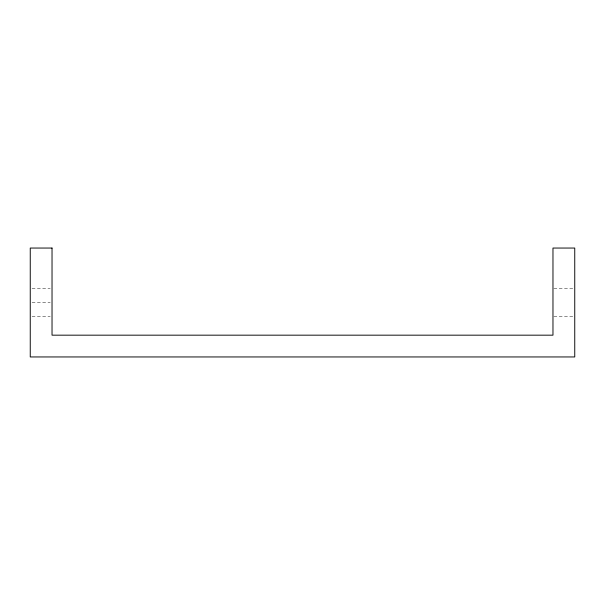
<?xml version="1.0" encoding="UTF-8"?>
<svg xmlns="http://www.w3.org/2000/svg" width="605" height="605" viewBox="0 0 605 605"><rect width="100%" height="100%" fill="white"/><g stroke="black" fill="none" stroke-linecap="round" stroke-linejoin="round"><path stroke-width="0.45" stroke-dasharray="3.02 2.27" d="M32.065 288.343L50.215 288.351M553.877 288.343L573.842 288.343M32.065 302.5L50.215 302.5M32.065 316.657L50.215 316.649M553.877 316.657L573.842 316.657"/><path stroke-width="0.91" d="M52.03 248.05L30.25 248.05L30.25 356.95L574.75 356.95L574.75 248.05L552.97 248.05L552.97 335.17L52.03 335.17L52.03 248.05"/></g></svg>
